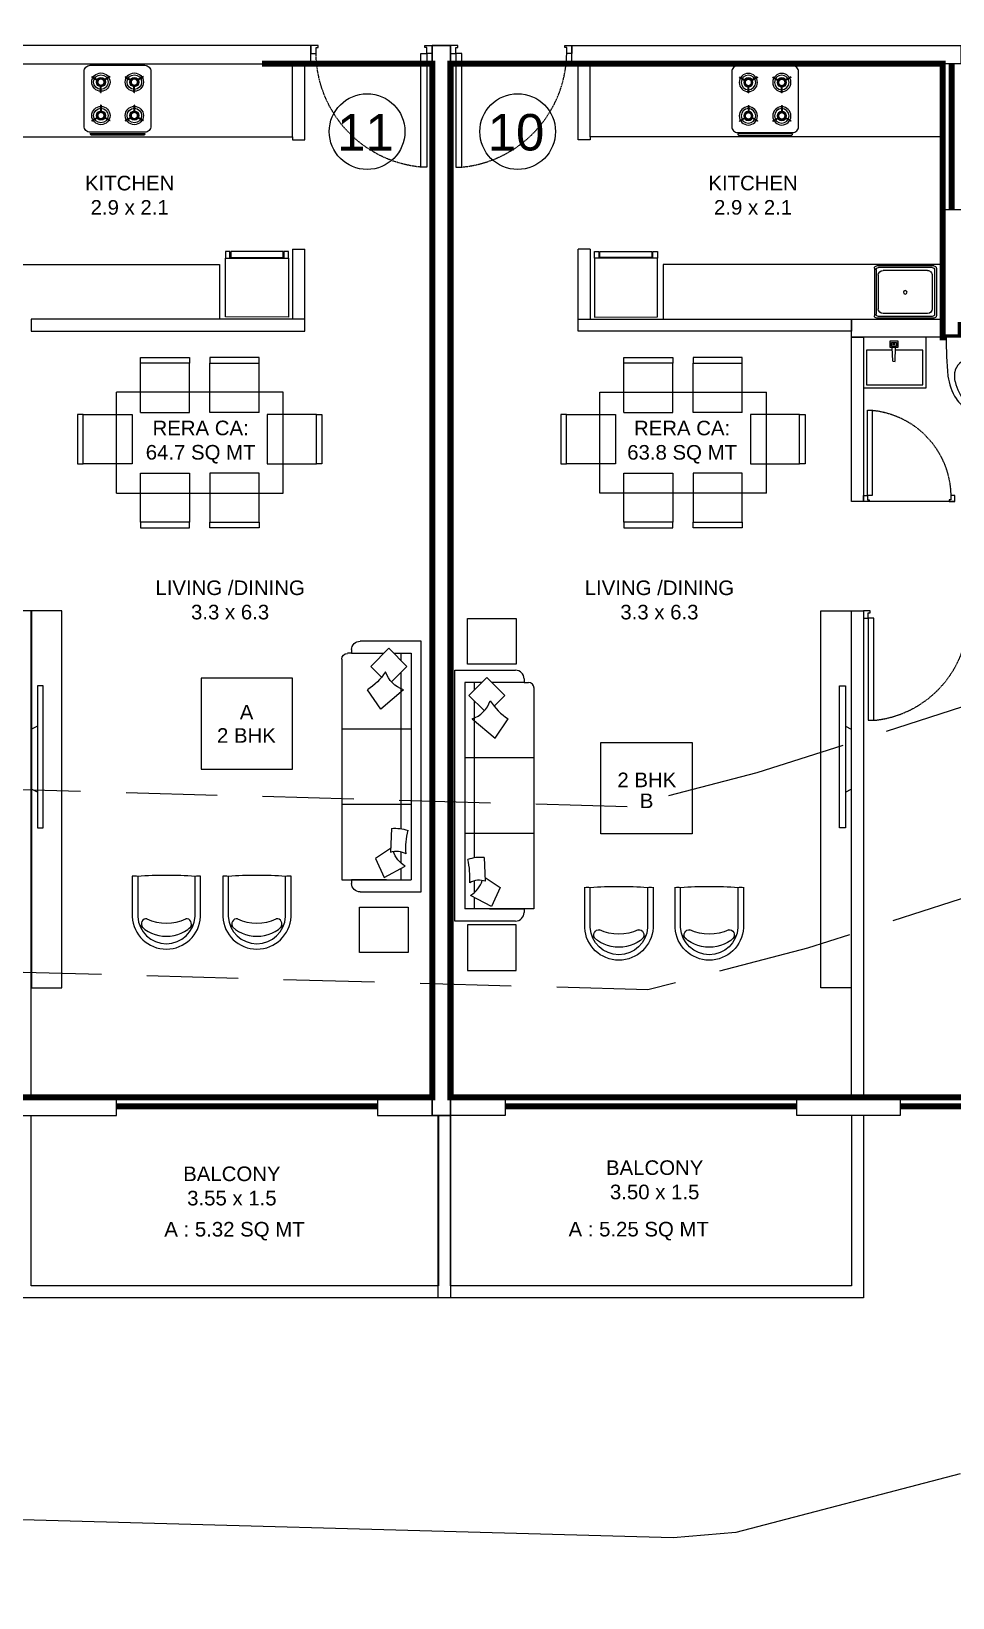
# Model space of a CAD drawing. Header units: inches. Extents: x 27644242 to 29761523, y -859349 to 216979.
# Drawn here: x 29199005 to 29206588, y -331058 to -318176 of the extents above; entities that cross this region are included whole.
import ezdxf

# ---------------------------------------------------------------- set-up
doc = ezdxf.new("R2010")
doc.units = ezdxf.units.IN
doc.header["$MEASUREMENT"] = 0
doc.set_wipeout_variables(frame=1)
doc.linetypes.add('01-Xref Col Podium Lvl-1$0$HIDDEN', pattern=[0.375, 0.25, -0.125])
doc.linetypes.add('DASHED', pattern=[0.75, 0.5, -0.25])
doc.layers.get('Defpoints').update_dxf_attribs({"color": 8})
for name, color, linetype, lineweight in [('DOOR', 4, 'Continuous', 0), ('ELEVATION', 40, 'Continuous', 13), ('FURN', 250, 'Continuous', 0), ('RVA Site Boundary', 17, 'Continuous', 15), ('WALL', 7, 'Continuous', 20), ('WINDOW', 162, 'Continuous', 13)]:
    doc.layers.add(name, color=color, linetype=linetype, lineweight=lineweight)
doc.layers.add('text', color=7, linetype='Continuous')
doc.styles.add('AMITS', font='arial.ttf')

# ---------------------------------------------------------------- blocks, each defined once
blk = doc.blocks.new('KITCHEN')
at = {"layer": 'FURN'}
for p, q in [((-135610, 231799, 0), (-135610, 232190, 0)), ((-135596, 231813, 0), (-135596, 232176, 0)), ((-135120, 232209, 0), (-135591, 232209, 0)), ((-135134, 232195, 0), (-135577, 232195, 0)), ((-135172, 232171, 0), (-135539, 232171, 0)), ((-135115, 231813, 0), (-135115, 232176, 0)), ((-135100, 231799, 0), (-135100, 232190, 0)), ((-135578, 231857, 0), (-135578, 232132, 0)), ((-135133, 232132, 0), (-135133, 231857, 0)), ((-135120, 231779, 0), (-135591, 231779, 0)), ((-135134, 231794, 0), (-135577, 231794, 0)), ((-135172, 231818, 0), (-135539, 231818, 0))]:
    blk.add_line(p, q, dxfattribs=at)
blk.add_circle((-135356, 231997, 0), 14.6, dxfattribs=at)
for centre, radius, start, end in [((-135591, 232190, 0), 19.4, 89.9999, 179.9999), ((-135577, 232176, 0), 19.4, 89.9999, 179.9999), ((-135539, 232132, 0), 38.9, 89.9999, 179.9999), ((-135172, 232132, 0), 38.9, 359.9999, 89.9999), ((-135134, 232176, 0), 19.4, 359.9999, 89.9999), ((-135120, 232190, 0), 19.4, 359.9999, 89.9999), ((-135591, 231799, 0), 19.4, 180.0001, 270.0001), ((-135577, 231813, 0), 19.4, 180.0001, 270.0001), ((-135539, 231857, 0), 38.9, 179.9999, 269.9999), ((-135172, 231857, 0), 38.9, 269.9999, 359.9999), ((-135134, 231813, 0), 19.4, 270.0001, 0.0001), ((-135120, 231799, 0), 19.4, 270.0001, 0.0001)]:
    blk.add_arc(centre, radius, start, end, dxfattribs=at)
blk = doc.blocks.new('TVVVV')
at = {"layer": 'FURN', "ltscale": 1000, "elevation": 0}
blk.add_lwpolyline([(-130, 740), (-82, 740), (-82, -429), (-130, -429)], close=True, dxfattribs=at)
for points in [[(-130, 447), (-179, 422)], [(-130, -96), (-179, -71)]]:
    blk.add_lwpolyline(points, dxfattribs=at)
blk = doc.blocks.new('A$C3D5F2F58')
at = {"color": 0, "linetype": 'ByBlock'}
blk.add_wipeout([(188, 0), (-188, 0), (-185, -125), (-183, -194), (-179, -263), (-176, -302), (-170, -349), (-151, -415), (-144, -433), (-131, -459), (-112, -495), (-106, -504), (-86, -530), (-72, -545), (-64, -553), (-56, -558), (-41, -562), (-23, -564), (3, -565), (30, -563), (47, -561), (56, -558), (74, -543), (101, -511), (135, -451), (158, -392), (171, -340), (179, -260), (185, -136), (187, -46)], dxfattribs=at)
for p, q in [((-188, 0), (188, 0)), ((0, -63), (0, -63)), ((-38, -282), (-36, -255)), ((36, -255), (38, -282)), ((-24, -298), (24, -298)), ((-43, -497), (43, -497))]:
    blk.add_line(p, q, dxfattribs=at)
at = {"color": 0, "linetype": 'ByBlock', "extrusion": (0, 0, -1)}
for centre, major_axis, ratio, start_param, end_param in [((3903, 5), (4088, 164), 0.940247, 3.100232, 3.182953), ((-3903, 5), (-4088, 164), 0.940247, 3.100232, 3.182953), ((0, -305), (84.4, 84.4), 1, 4.07333, 6.922251), ((-27, -256), (6.03, 6.03), 1, 4.01894, 4.852375), ((0, -292), (-38.2, 38.2), 1, 0.139988, 1.430816), ((27, -256), (6.03, 6.03), 1, -0.139979, 0.693472), ((276, -258), (321, 321), 1, 3.353441, 3.79389), ((87, -319), (147, 147), 1, 3.705861, 4.079165), ((326, -246), (-323, 323), 1, 4.816657, 5.23508), ((-24, -284), (10, 10), 1, 2.356198, 4.018929), ((24, -284), (-10, 10), 1, 2.264265, 3.926995), ((-326, -246), (-323, 323), 1, 2.618909, 3.037332), ((-276, -258), (-321, 321), 1, 2.489302, 2.929752), ((-87, -319), (-147, 147), 1, 2.204028, 2.577331), ((119, -350), (193, 193), 1, 3.092098, 3.328462), ((-43, -474), (16.1, 16.1), 1, 2.356198, 3.387836), ((43, -474), (16.1, 16.1), 1, 1.324559, 2.356198), ((-119, -350), (193, 193), 1, 1.383935, 1.620298), ((-41, -527), (24.1, 24.1), 1, 2.528301, 3.092099), ((0, -292), (-193, 193), 1, 3.75489, 4.099099), ((41, -527), (24.1, 24.1), 1, 1.620298, 2.184095)]:
    blk.add_ellipse(centre, major_axis=major_axis, ratio=ratio, start_param=start_param, end_param=end_param, dxfattribs=at)
blk = doc.blocks.new('A$C3E645E75')
at = {"extrusion": (0, 0, -1), "zscale": -0.9999999999999998, "rotation": 179.9999999999989}
blk.add_blockref('A$C3D5F2F58', (0, 0), dxfattribs=at)
blk = doc.blocks.new('A$C3C731254-flat-1')
at = {"layer": 'FURN'}
for p, q in [((-77430, -2820), (-77431, -2802)), ((-77430, -2802), (-77318, -2797)), ((-77430, -2820), (-77318, -2825))]:
    blk.add_line(p, q, dxfattribs=at)
for points in [[(-77233, -3061), (-77648, -3061), (-77648, -2547), (-77233, -2547)], [(-77263, -2843), (-77263, -2778), (-77318, -2778), (-77318, -2843)], [(-77275, -2831), (-77275, -2791), (-77306, -2791), (-77306, -2831)], [(-77287, -2819), (-77287, -2803), (-77293, -2803), (-77293, -2819)]]:
    blk.add_lwpolyline(points, close=True, dxfattribs=at)
blk.add_lwpolyline([(-77339, -2824), (-77339, -3036), (-77623, -3036), (-77623, -2572), (-77339, -2572), (-77339, -2798)], dxfattribs=at)
blk = doc.blocks.new('DOOR_750')
at = {"layer": 'DOOR'}
for points in [[(-70, 50), (-32.5, 50), (-32.5, 750), (-70, 750)], [(-750, 50), (-717.5, 50), (-717.5, 12.5), (-705, 12.5), (-705, 0), (-750, 0)], [(0, 50), (-32.5, 50), (-32.5, 12.5), (-45, 12.5), (-45, 0), (0, 0)]]:
    blk.add_lwpolyline(points, close=True, dxfattribs=at)
at = {"layer": 'DOOR', "linetype": 'DASHED', "ltscale": 10}
blk.add_arc((-2.4, 38), 715.2, 95.4221, 179.04025, dxfattribs=at)
blk = doc.blocks.new('FRDG')
at = {"layer": 'FURN', "color": 8, "lineweight": 0, "extrusion": (3.3432e-08, -6.87431e-09, 1), "elevation": 0}
for points in [[(9345.998, -728.492), (9346.508, -728.492), (9346.508, -727.946), (9345.998, -727.946)], [(9346.508, -727.946), (9346.566, -727.946), (9346.566, -727.986), (9346.508, -727.986)], [(9346.514, -727.992), (9346.566, -727.992), (9346.566, -728.444), (9346.514, -728.444)], [(9346.508, -728.452), (9346.566, -728.452), (9346.566, -728.492), (9346.508, -728.492)]]:
    blk.add_lwpolyline(points, close=True, dxfattribs=at)
blk = doc.blocks.new('hob')
at = {"layer": 'FURN', "extrusion": (2e-16, 7.34249e-08, 1)}
for p, q in [((-747640, 890447), (-747613, 890399)), ((-747636, 890449), (-747608, 890402)), ((-747280, 890449), (-747308, 890402)), ((-747276, 890447), (-747303, 890399)), ((-747640, 890302), (-747613, 890350)), ((-747636, 890300), (-747608, 890347)), ((-747510, 890377), (-747566, 890377)), ((-747510, 890372), (-747566, 890372)), ((-747405, 890377), (-747350, 890377)), ((-747405, 890372), (-747350, 890372)), ((-747280, 890300), (-747308, 890347)), ((-747276, 890302), (-747303, 890350)), ((-747640, 890172), (-747613, 890124)), ((-747636, 890174), (-747608, 890127)), ((-747280, 890174), (-747308, 890127)), ((-747276, 890172), (-747303, 890124)), ((-747640, 890027), (-747613, 890075)), ((-747636, 890025), (-747608, 890072)), ((-747510, 890102), (-747566, 890102)), ((-747510, 890097), (-747566, 890097)), ((-747405, 890102), (-747350, 890102)), ((-747405, 890097), (-747350, 890097)), ((-747280, 890025), (-747308, 890072)), ((-747276, 890027), (-747303, 890075))]:
    blk.add_line(p, q, dxfattribs=at)
at = {"layer": 'FURN', "extrusion": (2e-16, 7.34249e-08, 1), "elevation": 0}
for points in [[(-747233, 889962), (-747683, 889962, -0.414214), (-747733, 890012), (-747733, 890462, -0.414214), (-747683, 890512), (-747233, 890512, -0.414214), (-747183, 890462), (-747183, 890012, -0.414214)], [(-747173, 890462, -0.414214), (-747158, 890447), (-747158, 890027, -0.414214), (-747173, 890012), (-747173, 890027)]]:
    blk.add_lwpolyline(points, format="xyb", close=True, dxfattribs=at)
at = {"layer": 'FURN', "extrusion": (2e-16, 7.34249e-08, 1), "const_width": 20, "elevation": 0}
for points in [[(-747625, 890375, 1), (-747565, 890375, 1)], [(-747290, 890375, 1), (-747350, 890375, 1)], [(-747625, 890100, -1), (-747565, 890100, -1)], [(-747290, 890100, 1), (-747350, 890100, 1)]]:
    blk.add_lwpolyline(points, format="xyb", close=True, dxfattribs=at)
at = {"layer": 'FURN', "extrusion": (2e-16, 7.34249e-08, 1)}
for centre, radius in [((-747595, 890375, 0), 75), ((-747595, 890375, 0), 60), ((-747320, 890375, 0), 75), ((-747320, 890375, 0), 60), ((-747595, 890375, 0), 37.5), ((-747320, 890375, 0), 37.5), ((-747595, 890100, 0), 75), ((-747320, 890100, 0), 75), ((-747595, 890100, 0), 60), ((-747595, 890100, 0), 37.5), ((-747320, 890100, 0), 60), ((-747320, 890100, 0), 37.5)]:
    blk.add_circle(centre, radius, dxfattribs=at)
for centre, start, end in [((-747595, 890375, 0), 118.3146, 121.6854), ((-747320, 890375, 0), 58.3146, 61.6854), ((-747320, 890375, 0), 58.3146, 61.6854), ((-747595, 890375, 0), 238.3146, 241.6854), ((-747595, 890375, 0), 358.3146, 1.6854), ((-747320, 890375, 0), 178.3146, 181.6854), ((-747320, 890375, 0), 298.3146, 301.6854), ((-747595, 890100, 0), 118.3146, 121.6854), ((-747320, 890100, 0), 58.3146, 61.6854), ((-747320, 890100, 0), 58.3146, 61.6854), ((-747595, 890100, 0), 358.3146, 1.6854), ((-747320, 890100, 0), 178.3146, 181.6854), ((-747595, 890100, 0), 238.3146, 241.6854), ((-747320, 890100, 0), 298.3146, 301.6854)]:
    blk.add_arc(centre, 85, start, end, dxfattribs=at)
blk = doc.blocks.new('DINING TBALE')
at = {"layer": 'FURN'}
for p, q in [((552, 1665, 0), (552, 1710, 0)), ((552, 1710, 0), (957, 1710, 0)), ((552, 1665, 0), (552, 1710, 0)), ((957, 1710, 0), (957, 1665, 0)), ((1123, 1710, 0), (1123, 1665, 0)), ((1528, 1710, 0), (1123, 1710, 0)), ((1528, 1665, 0), (1528, 1710, 0)), ((1528, 1665, 0), (1528, 1710, 0)), ((957, 1665, 0), (552, 1665, 0)), ((552, 1665, 0), (552, 1260, 0)), ((957, 1665, 0), (552, 1665, 0)), ((957, 1260, 0), (957, 1665, 0)), ((1123, 1260, 0), (1123, 1665, 0)), ((1123, 1665, 0), (1528, 1665, 0)), ((1123, 1665, 0), (1528, 1665, 0)), ((1528, 1665, 0), (1528, 1260, 0)), ((1726, 1426, 0), (354, 1426, 0)), ((354, 1426, 0), (354, 594, 0)), ((1726, 1426, 0), (1726, 594, 0)), ((35, 1184, 0), (80, 1184, 0)), ((35, 779, 0), (35, 1184, 0)), ((485, 1184, 0), (80, 1184, 0)), ((80, 1184, 0), (80, 779, 0)), ((80, 1184, 0), (80, 779, 0)), ((485, 779, 0), (485, 1184, 0)), ((552, 1260, 0), (957, 1260, 0)), ((1528, 1260, 0), (1123, 1260, 0)), ((1595, 1184, 0), (2000, 1184, 0)), ((1595, 779, 0), (1595, 1184, 0)), ((2045, 1184, 0), (2000, 1184, 0)), ((2000, 1184, 0), (2000, 779, 0)), ((2000, 1184, 0), (2000, 779, 0)), ((2045, 779, 0), (2045, 1184, 0)), ((80, 779, 0), (35, 779, 0)), ((80, 779, 0), (35, 779, 0)), ((80, 779, 0), (485, 779, 0)), ((2000, 779, 0), (1595, 779, 0)), ((2000, 779, 0), (2045, 779, 0)), ((2000, 779, 0), (2045, 779, 0)), ((552, 761, 0), (957, 761, 0)), ((552, 761, 0), (552, 356, 0)), ((957, 761, 0), (957, 356, 0)), ((1123, 761, 0), (1123, 356, 0)), ((1528, 761, 0), (1123, 761, 0)), ((1528, 761, 0), (1528, 356, 0)), ((354, 594, 0), (1726, 594, 0)), ((552, 356, 0), (552, 311, 0)), ((552, 356, 0), (552, 311, 0)), ((957, 356, 0), (552, 356, 0)), ((957, 356, 0), (552, 356, 0)), ((552, 311, 0), (957, 311, 0)), ((957, 311, 0), (957, 356, 0)), ((1123, 311, 0), (1123, 356, 0)), ((1123, 356, 0), (1528, 356, 0)), ((1123, 356, 0), (1528, 356, 0)), ((1528, 311, 0), (1123, 311, 0)), ((1528, 356, 0), (1528, 311, 0)), ((1528, 356, 0), (1528, 311, 0))]:
    blk.add_line(p, q, dxfattribs=at)
blk = doc.blocks.new('sofasaaaaaaaaaaa')
at = {"color": 0, "linetype": 'ByBlock'}
for p, q in [((-275, 791), (1541, 791)), ((299, 791), (299, 221)), ((920, 791), (920, 221)), ((1541, 791), (1541, 221)), ((-352, 710), (-322, 710)), ((-322, 710), (-322, 745)), ((-322, 710), (-322, 444)), ((1541, 710), (1571, 710)), ((1541, 424), (1541, 710)), ((-422, 139), (-422, 640)), ((-214, 551), (-363, 403)), ((-126, 463), (-214, 551)), ((137, 471), (-22, 580)), ((1641, 640), (1641, 139)), ((-363, 403), (-214, 255)), ((-22, 283), (137, 471)), ((1118, 382), (1314, 390)), ((1283, 389), (1366, 514)), ((1366, 514), (1522, 442)), ((1522, 442), (1430, 270)), ((-322, 363), (-322, 221)), ((-262, 302), (-322, 302)), ((-214, 255), (-87, 383)), ((1121, 302), (-167, 302)), ((1405, 302), (1310, 302)), ((1541, 302), (1447, 302)), ((1641, 139), (-422, 139)), ((-322, 221), (1541, 221))]:
    blk.add_line(p, q, dxfattribs=at)
for centre, radius, start, end in [((-275, 745), 46.6, 90, 180), ((-352, 640), 69.8, 90, 180), ((1571, 640), 69.8, 0, 90), ((-415, 825), 463, 301.9301, 328.0699), ((-242, 211), 231, 18.0785, 71.9215), ((1460, 340), 155, 160.8325, 209.9235), ((1465, 354), 348, 175.4155, 198.0697), ((1280, -338), 602, 85.599, 104.0402), ((1234, 147), 231, 32.3301, 71.5057)]:
    blk.add_arc(centre, radius, start, end, dxfattribs=at)
blk = doc.blocks.new('cha-1')
at = {"color": 0, "linetype": 'ByBlock'}
for points in [[(375, 10), (375, 453, 0.950858), (-375, 453), (-375, 10)], [(315, 11), (315, 452, 0.946504), (-315, 452), (-315, 11)]]:
    blk.add_lwpolyline(points, format="xyb", dxfattribs=at)
for centre, radius, start, end in [((0, 263), 405, 42.4573, 137.5427), ((-217, 533), 58.2, 126.2045, 258.1486), ((0, 17), 508, 65.1508, 114.8492), ((217, 533), 58.2, 281.8514, 53.7955), ((-224, 501), 25, 258.1486, 294.8492), ((224, 501), 25, 245.1508, 281.8514), ((-347, 125), 118, 256.2867, 285.6904), ((0, 4466), 4466, 265.9551, 274.0449), ((347, 125), 118, 254.3096, 283.7133)]:
    blk.add_arc(centre, radius, start, end, dxfattribs=at)
blk = doc.blocks.new('SALE 4')
at = {"layer": 'Defpoints', "ltscale": 500, "const_width": 50}
blk.add_lwpolyline([(-2700, 6779), (-2700, 4529), (-2550, 4529), (-2550, 4629), (-1250, 4629), (-1250, 3179), (350, 3179), (350, 4629), (2750, 4629), (2743, -822), (-350, -821), (-350, -1721), (-3350, -1721), (-3350, -1721), (-6750, -1721), (-6750, 6779), (-2700, 6779)], dxfattribs=at)
at = {"layer": 'ELEVATION', "ltscale": 500}
for points in [[(-3350, -1871), (-3350, -3372), (-6850, -3372), (-6850, -1871)], [(-3450, -1871), (-3450, -3272), (-6750, -3272), (-6750, -1871)]]:
    blk.add_lwpolyline(points, dxfattribs=at)
at = {"layer": 'FURN', "ltscale": 500}
for p, q in [((-2700, 6179), (-5600, 6179)), ((-2700, 5129), (-5000, 5129)), ((-5000, 5129), (-5000, 4679)), ((-2600, 3179), (-3350, 3179))]:
    blk.add_line(p, q, dxfattribs=at)
at = {"layer": 'FURN', "ltscale": 500, "elevation": 0}
for points in [[(-6610, 2217), (-6210, 2217), (-6210, 1842), (-6610, 1842)], [(-6610, -678), (-6210, -678), (-6210, -303), (-6610, -303)]]:
    blk.add_lwpolyline(points, close=True, dxfattribs=at)
at = {"layer": 'FURN', "ltscale": 500}
blk.add_lwpolyline([(-3452, -821), (-3702, -821), (-3702, 2279), (-3452, 2279)], close=True, dxfattribs=at)
at = {"layer": 'FURN', "ltscale": 1000}
blk.add_lwpolyline([(-4762, 446), (-5512, 446), (-5512, 1196), (-4762, 1196)], close=True, dxfattribs=at)
at = {"layer": 'WALL', "ltscale": 500}
for p, q in [((-5700, 6779), (-5600, 6779)), ((-5700, 6154), (-5700, 6779)), ((-5600, 6179), (-5600, 6779)), ((-5600, 6154), (-5700, 6154)), ((-5600, 6179), (-5600, 6154)), ((-2700, 5579), (-2550, 5579)), ((-2700, 4679), (-2700, 5579)), ((-5700, 4679), (-5700, 5254)), ((-5600, 5254), (-5700, 5254)), ((-5600, 5254), (-5600, 4679)), ((-3450, 4679), (-2700, 4679)), ((-3450, 4529), (-3450, 4679))]:
    blk.add_line(p, q, dxfattribs=at)
for points in [[(-6900, 6929), (-6750, 6929), (-6750, -1871), (-6900, -1871)], [(-5750, 6929), (-2550, 6929), (-2550, 6779), (-5750, 6779)], [(-5700, 4579), (-5700, 4679), (-3450, 4679), (-3450, 4579)], [(-3450, 4529), (-3350, 4529), (-3350, 3179), (-3450, 3179)], [(-3450, 2279), (-3350, 2279), (-3350, -1721), (-3450, -1721)], [(-6750, -1871), (-6750, -1721), (-6300, -1721), (-6300, -1871)], [(-3900, -1871), (-3900, -1721), (-3050, -1721), (-3050, -1871)]]:
    blk.add_lwpolyline(points, close=True, dxfattribs=at)
at = {"layer": 'WINDOW', "ltscale": 500, "const_width": 50}
for points in [[(-2625, 5579), (-2625, 6779)], [(-6300, -1796), (-3900, -1796)], [(-650, -1796), (-3050, -1796)]]:
    blk.add_lwpolyline(points, dxfattribs=at)
at = {"xscale": -1, "rotation": 270.0000000000088}
blk.add_blockref('A$C3C731254-flat-1', (-289, 81762), dxfattribs=at)
at = {"layer": 'DOOR', "rotation": 180}
for p, xscale, yscale, zscale in [((-6750, 6929), 1.333333977559269, 1.333333977559269, 1.333333977559269), ((-3350, 2279), 1.200000000020023, 1.200000000020023, 1.200000000020023)]:
    blk.add_blockref('DOOR_750', p, dxfattribs=dict(at, xscale=xscale, yscale=yscale, zscale=zscale))
at = {"layer": 'FURN', "xscale": -1}
for name, p, rotation in [('hob', (886077, -740970, 0), 89.99999999999116), ('KITCHEN', (132349, 236896, 0), 180)]:
    blk.add_blockref(name, p, dxfattribs=dict(at, rotation=rotation))
at = {"layer": 'FURN', "extrusion": (6.40542e-09, -9.36485e-09, 1), "xscale": 950.000000000018, "yscale": 950.0000000000115, "zscale": 950.0000000000108, "rotation": 90.02508347353236}
blk.add_blockref('FRDG', (-693227, -8874304, 0), dxfattribs=at)
at = {"layer": 'FURN', "ltscale": 1000, "xscale": -1, "rotation": 180}
blk.add_blockref('DINING TBALE', (-5876, 4673, 0), dxfattribs=at)
at = {"layer": 'FURN', "ltscale": 1000}
for name, p, rotation in [('sofasaaaaaaaaaaa', (-6854, 1369), 270), ('TVVVV', (-3630, 1234, 0), 180)]:
    blk.add_blockref(name, p, dxfattribs=dict(at, rotation=rotation))
at = {"layer": 'text', "ltscale": 100, "char_height": 120, "width": 1715.23, "style": 'AMITS'}
for s, insert, attachment_point in [('\\pxqc;KITCHEN\\P2.9 x 2.1', (-5117, 5858), 1), ('\\pxqc;RERA CA: \\P63.8 SQ MT', (-3986, 3843), 3), ('\\pxqc;LIVING /DINING\\P3.3 x 6.3', (-5888, 2529), 1), ('\\pxqc;BALCONY\\P3.50 x 1.5', (-5927, -2240), 1), ('\\pxqc;A : 5.25 SQ MT', (-4343, -2746), 3)]:
    blk.add_mtext(s, dxfattribs=dict(at, insert=insert, attachment_point=attachment_point))
at = {"layer": 'text', "color": 1, "ltscale": 100, "char_height": 120, "width": 1715.23, "attachment_point": 9, "style": 'AMITS'}
for s, insert in [('\\pxqc;2 BHK', (-4276, 829)), ('\\pxqc;B', (-4278, 657))]:
    blk.add_mtext(s, dxfattribs=dict(at, insert=insert))
at = {"layer": 'FURN', "rotation": 179.9997802697439}
blk.add_blockref('A$C3E645E75', (-2482, 4529), dxfattribs=at)
at = {"layer": 'FURN', "ltscale": 1000, "xscale": -0.7494972036074088, "yscale": 0.7494972036074088, "zscale": 0.7494972036074088, "rotation": 180}
for p in [(-5364, 13), (-4620, 13)]:
    blk.add_blockref('cha-1', p, dxfattribs=at)
at = {"layer": 'WALL', "ltscale": 500}
blk.add_line((-2550, 4529), (-3450, 4529), dxfattribs=at)
at = {"layer": 'DOOR', "xscale": -1}
blk.add_blockref('DOOR_750', (-3350, 3179), dxfattribs=at)

msp = doc.modelspace()

# ---------------------------------------------------------------- linework, layer by layer
at = {"layer": 'FURN', "ltscale": 500}
for p, q in [((29198255, -319042.7), (29201155, -319042.7)), ((29198255, -320092.7), (29200555, -320092.7)), ((29200555, -320092.7), (29200555, -320542.7))]:
    msp.add_line(p, q, dxfattribs=at)
msp.add_lwpolyline([(29199006.7, -326042.7), (29199256.7, -326042.7), (29199256.7, -322942.7), (29199006.7, -322942.7)], close=True, dxfattribs=at)
at = {"layer": 'FURN', "ltscale": 1000}
msp.add_lwpolyline([(29200403.6, -324245.4), (29201153.6, -324245.4), (29201153.6, -323495.4), (29200403.6, -323495.4)], close=True, dxfattribs=at)
at = {"layer": 'FURN', "ltscale": 500, "elevation": 0}
msp.add_lwpolyline([(29202106.7, -325753), (29201706.7, -325753), (29201706.7, -325378), (29202106.7, -325378)], close=True, dxfattribs=at)
at = {"layer": 'RVA Site Boundary', "ltscale": 500}
msp.add_lwpolyline([(29206650.9, -330038.7), (29204804, -330521.1), (29204289, -330566.8), (29198132.5, -330394.7), (29192485.4, -330580.7), (29191821.2, -330641.2), (29184519.6, -331058.1)], dxfattribs=at)
at = {"layer": 'text', "color": 1, "ltscale": 500}
for centre in [(29201768.9, -319000.3), (29203007.8, -319000.3)]:
    msp.add_circle(centre, 311.4, dxfattribs=at)
at = {"layer": 'WALL', "ltscale": 500}
for p, q in [((29201255, -318442.7), (29201155, -318442.7)), ((29201155, -319042.7), (29201155, -318442.7)), ((29201255, -319067.7), (29201255, -318442.7)), ((29201155, -319042.7), (29201155, -319067.7)), ((29201155, -319067.7), (29201255, -319067.7)), ((29201155, -319967.7), (29201155, -320542.7)), ((29201155, -319967.7), (29201255, -319967.7)), ((29201255, -320542.7), (29201255, -319967.7))]:
    msp.add_line(p, q, dxfattribs=at)
for points in [[(29201305, -318292.7), (29198105, -318292.7), (29198105, -318442.7), (29201305, -318442.7)], [(29201255, -320642.7), (29201255, -320542.7), (29199005, -320542.7), (29199005, -320642.7)], [(29199005, -322942.7), (29198905, -322942.7), (29198905, -326942.7), (29199005, -326942.7)], [(29199705, -327092.7), (29199705, -326942.7), (29198555, -326942.7), (29198555, -327092.7)]]:
    msp.add_lwpolyline(points, close=True, dxfattribs=at)
at = {"layer": 'WINDOW', "ltscale": 500, "const_width": 50}
msp.add_lwpolyline([(29201855, -327017.7), (29199705, -327017.7)], dxfattribs=at)

# ---------------------------------------------------------------- block references
at = {"layer": 'FURN', "rotation": 270.0000000000088}
msp.add_blockref('hob', (28309478, -1066188.4, 0), dxfattribs=at)
at = {"layer": 'FURN', "extrusion": (-6.40542e-09, -9.36485e-09, 1), "xscale": -950.000000000018, "yscale": 950.0000000000116, "zscale": 950.0000000000109, "rotation": 269.9749165264676}
msp.add_blockref('FRDG', (29888782.3, -9199525.3, -0.1), dxfattribs=at)
at = {"layer": 'FURN', "ltscale": 1000, "rotation": 180}
msp.add_blockref('DINING TBALE', (29201431.2, -320548.5, -0.3), dxfattribs=at)
at = {"layer": 'FURN', "ltscale": 1000, "xscale": -1}
for name, p, rotation in [('sofasaaaaaaaaaaa', (29202351.4, -323613.1), 90.00000000000001), ('TVVVV', (29199185.3, -323986.9, 0), 180)]:
    msp.add_blockref(name, p, dxfattribs=dict(at, rotation=rotation))

# ---------------------------------------------------------------- texts
at = {"layer": 'text', "color": 1, "ltscale": 100, "style": 'AMITS'}
for s, insert, char_height, width, attachment_point in [('\\pxqc;11', (29201383, -318855.9), 300, 744.906, 1), ('\\pxqc;10', (29202621.9, -318855.9), 300, 744.906, 1), ('\\pxqc;A', (29199919.2, -323835.3), 120, 1715.235, 7), ('\\pxqc;2 BHK', (29199917.8, -324026.9), 120, 1715.235, 7)]:
    msp.add_mtext(s, dxfattribs=dict(at, insert=insert, char_height=char_height, width=width, attachment_point=attachment_point))
at = {"layer": 'text', "ltscale": 100, "char_height": 120, "width": 1715.235, "style": 'AMITS'}
for s, insert, attachment_point in [('\\pxqc;KITCHEN\\P2.9 x 2.1', (29200672.2, -319363.7), 3), ('\\pxqc;RERA CA: \\P64.7 SQ MT', (29199541, -321377.8), 1), ('\\pxqc;LIVING /DINING\\P3.3 x 6.3', (29201498.7, -322692), 3), ('\\pxqc;BALCONY\\P3.55 x 1.5', (29201513.4, -327512), 3), ('\\pxqc;A : 5.32 SQ MT', (29199819.6, -327967.7), 1)]:
    msp.add_mtext(s, dxfattribs=dict(at, insert=insert, attachment_point=attachment_point))

# ---------------------------------------------------------------- next in the draw order: block references
at = {"layer": 'ELEVATION', "ltscale": 500}
msp.add_blockref('SALE 4', (29209204.9, -325221.3), dxfattribs=at)

# ---------------------------------------------------------------- next in the draw order: linework, layer by layer
at = {"layer": 'Defpoints', "ltscale": 500}
msp.add_lwpolyline([(29198255, -318442.7, 50, 50, 0), (29198255, -320692.7, 50, 50, 0), (29198105, -320692.7, 50, 50, 0), (29198105, -320592.7, 50, 50, 0), (29196804.7, -320592.7, 50, 50, 0), (29196804.9, -322042.7, 50, 50, 0), (29195005, -322042.7, 50, 50, 0), (29195005, -320592.8, 50, 50, 0), (29192605, -320592.8, 50, 50, 0), (29192605, -326040.4, 50, 50, 0), (29195905, -326040.5, 50, 50, 0), (29195904.9, -326942.8, 50, 50, 0), (29198905, -326942.7, 50, 50, 0), (29198905, -326942.7, 50, 50, 0), (29202305, -326942.7, 50, 50, 0), (29202305, -318442.7, 50, 50, 0), (29200905, -318442.7, 50, 50, 0)], format="xyseb", dxfattribs=at)
at = {"layer": 'ELEVATION', "ltscale": 500}
for points in [[(29202455, -327092.7), (29202455, -328592.8), (29198905, -328592.8), (29198905, -327092.7)], [(29202355, -327092.7), (29202355, -328492.8), (29199005, -328492.8), (29199005, -327092.7)]]:
    msp.add_lwpolyline(points, dxfattribs=at)
at = {"layer": 'RVA Site Boundary', "color": 252, "linetype": '01-Xref Col Podium Lvl-1$0$HIDDEN', "ltscale": 3000}
for points in [[(29231312, -311275.5), (29232593.5, -316060.5), (29232809, -316843.2), (29230679.7, -320769.2), (29233721.9, -323629.8), (29233857.3, -327842.2), (29233201.3, -329225.4), (29232989.8, -329207), (29225919.7, -328593), (29223927.3, -328338.3), (29223618.3, -326730.6), (29220459.5, -326147), (29220222.7, -326103.2), (29211095.5, -323887.6), (29205394.3, -325716), (29204079.9, -326059.2), (29198121.3, -325892.6), (29192206.9, -326087.4), (29191488.7, -326152.8), (29184187.3, -326569.7)], [(29229864.4, -311668.7), (29231145.9, -316453.6), (29231202.5, -316659), (29228810, -321070.2), (29232242.6, -324297.8), (29232346.4, -327527.5), (29232292.7, -327640.8), (29226079.8, -327101.2), (29225195.2, -326988.2), (29224898, -325441.7), (29220732.1, -324671.9), (29220536.2, -324635.7), (29211039.3, -322330.4), (29204975.4, -324275.1), (29203907.9, -324553.8), (29198117.6, -324391.9), (29192114.1, -324589.6), (29191377.9, -324656.7), (29184076.5, -325073.6)]]:
    msp.add_lwpolyline(points, dxfattribs=at)
at = {"layer": 'WALL', "ltscale": 500}
for points in [[(29202455, -318292.7), (29202305, -318292.7), (29202305, -327092.7), (29202455, -327092.7)], [(29202305, -327092.7), (29202305, -326942.7), (29201855, -326942.7), (29201855, -327092.7)]]:
    msp.add_lwpolyline(points, close=True, dxfattribs=at)

# ---------------------------------------------------------------- next in the draw order: block references
at = {"layer": 'DOOR', "xscale": -1.333333977559269, "yscale": 1.333333977559269, "zscale": 1.333333977559269, "rotation": 180}
msp.add_blockref('DOOR_750', (29202305, -318292.7), dxfattribs=at)

# ---------------------------------------------------------------- next in the draw order: block references
at = {"layer": 'FURN', "ltscale": 1000, "xscale": 0.7494972036074088, "yscale": 0.7494972036074088, "zscale": 0.7494972036074088, "rotation": 179.9999999997228}
for p in [(29200116.8, -325117.5), (29200861.6, -325117.5)]:
    msp.add_blockref('cha-1', p, dxfattribs=at)

doc.saveas('drawing.dxf')
